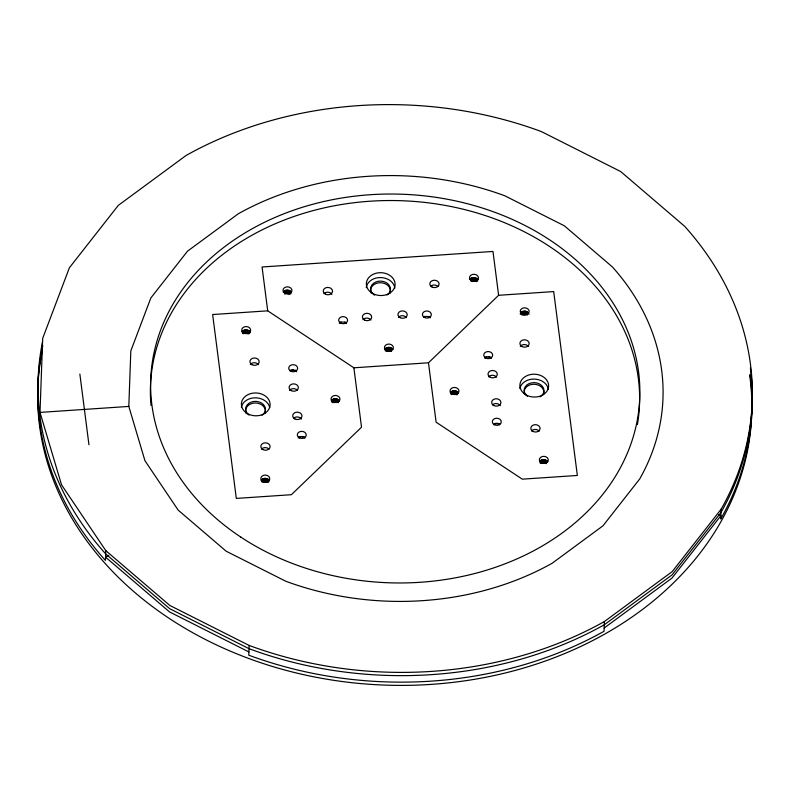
<?xml version="1.0" encoding="UTF-8"?>
<svg xmlns="http://www.w3.org/2000/svg" width="790" height="790" viewBox="0 0 790 790"><rect width="100%" height="100%" fill="white"/><g stroke="black" fill="none" stroke-linecap="round" stroke-linejoin="round"><path stroke-width="1.19" d="M721.112 509.234L672.191 571.614L604.409 621.523A357.208 283.768 2.2 0 1 249.156 645.44L169.801 605.436L105.801 550.65L61.531 484.813L40.004 412.41L42.68 338.377L69.392 267.761L118.303 205.37L186.094 155.462A357.208 283.768 2.2 0 1 541.338 131.555L620.703 171.558L684.703 226.345A357.208 283.768 2.2 0 1 721.112 509.234L720.737 518.99A357.208 283.768 2.2 0 0 750.125 374.341M128.81 406.425L130.824 350.908L150.851 297.949L187.536 251.151L238.383 213.725A267.909 212.826 2.2 0 1 504.82 195.792L564.337 225.792L612.339 266.882A267.909 212.826 2.2 0 1 639.643 479.046L602.958 525.834L552.121 563.27A267.909 212.826 2.2 0 1 285.684 581.203L226.157 551.203L178.165 510.113L144.955 460.728L128.81 406.425L40.004 412.41M105.801 550.65L105.426 560.406A357.208 283.768 2.2 0 1 42.788 345.803M242.51 333.252L242.599 331.079C244.762 329.094 248.791 329.499 250.233 332.165M243.448 330.457L243.32 333.706L245.483 333.084L248.751 333.903L248.88 330.654M244.347 333.281L244.466 330.032M245.483 333.084L245.601 329.835M246.648 333.123L246.766 329.874M247.764 333.41L247.882 330.161M249.591 333.508L249.68 331.346M249.156 645.44L248.781 655.196A357.208 283.768 2.2 0 0 604.034 631.279L604.409 621.523M261.628 481.762L261.717 479.589C263.88 477.614 267.909 478.009 269.351 480.675M262.478 481.14L262.557 478.967M262.438 482.226L263.465 481.791L263.584 478.543M263.465 481.791L264.591 481.594L264.719 478.345M267.998 479.175L267.869 482.423L265.756 481.643L265.884 478.394M266.872 481.92L267 478.671M268.709 482.028L268.798 479.856M284.736 290.72L284.607 293.979L286.77 293.357L290.039 294.176L290.167 290.927C288.014 289.545 284.706 289.871 283.274 292.132M285.634 293.554L285.763 290.295M286.77 293.357L286.898 290.098M287.935 293.396L288.054 290.147M289.051 293.683L289.179 290.424M290.888 293.781L290.967 291.609L290.167 290.927M331.83 402.14L331.909 399.967C334.081 397.982 338.11 398.387 339.542 401.053M332.758 399.345L332.63 402.594L337.073 402.298L337.202 399.049M333.656 402.169L333.785 398.92M334.792 401.972L334.911 398.723M335.957 402.011L336.076 398.762M338.061 402.801L338.189 399.543M385.234 350.75L385.313 348.578C387.485 346.593 391.514 346.998 392.946 349.664M386.162 347.956L386.034 351.204L390.477 350.908L390.606 347.659M387.06 350.78L387.189 347.531M388.196 350.582L388.325 347.333M389.361 350.632L389.49 347.373M391.465 351.412L391.593 348.153M450.833 394.121L450.922 391.959C453.085 389.974 457.114 390.379 458.556 393.045M451.762 391.336L451.643 394.585L453.796 393.963L457.074 394.783L457.193 391.534M452.67 394.161L452.788 390.912M453.796 393.963L453.924 390.714M454.961 394.003L455.089 390.754M456.077 394.289L456.205 391.03M471.156 280.341L471.245 278.169C473.487 276.954 476.765 277.527 478.029 279.877M471.117 281.428L472.144 281.003L472.262 277.744M472.144 281.003L473.279 280.796L473.398 277.547M476.676 278.376L476.548 281.625L474.444 280.845L474.563 277.596M475.56 281.122L475.679 277.873M477.387 281.23L477.476 279.058M521.035 314.499L521.114 312.336C523.454 310.115 528.322 310.914 529.014 314.321M521.963 311.704L521.835 314.963L526.278 314.657L526.397 311.408M522.862 314.538L522.99 311.28M523.997 314.341L524.116 311.082M525.162 314.381L525.281 311.132M527.266 315.161L527.394 311.912M540.143 463.019L540.232 460.847C542.394 458.862 546.423 459.267 547.865 461.933M541.081 460.224L540.952 463.473L545.396 463.177L545.515 459.928M541.98 463.049L542.098 459.8M543.115 462.851L543.234 459.602M544.28 462.891L544.399 459.642M546.384 463.681L546.512 460.422M520.166 313.995L521.114 312.336M241.987 331.859L242.599 331.079M261.105 480.369L261.717 479.589M331.296 400.747L331.909 399.967M384.7 349.358L385.313 348.578M469.783 279.571L471.245 278.169M450.31 392.739L450.922 391.959M539.619 461.627L540.232 460.847M428.476 362.788L498.618 295.292L553.691 291.589L577.352 475.462L522.289 479.165L436.12 422.196L428.476 362.788L353.881 367.804L267.711 310.835L212.648 314.538L236.309 498.411L291.382 494.708L361.524 427.212L353.881 367.804M604.162 628.03L671.944 578.122L720.865 515.732L718.564 514.883M108.744 555.36L105.554 557.148L169.544 611.934L248.909 651.938M473.279 280.796L474.444 280.845M264.591 481.594L265.756 481.643M290.967 291.609L291.52 292.438M498.618 295.292L492.98 251.447L262.063 266.99L267.711 310.835M79.859 374.055L88.954 444.78M370.619 291.273A9.915 7.87 2.2 0 1 380.82 282.741A9.915 7.87 2.2 0 1 390.24 292.093M389.924 293.13A9.915 7.87 2.2 0 1 389.697 293.633M371.033 292.863A9.915 7.87 2.2 0 1 370.846 292.34M340.204 322.142A6.251 4.967 2.2 0 1 341.004 321.905M344.786 321.965A6.251 4.967 2.2 0 1 345.576 322.221M423.944 316.514A6.251 4.967 2.2 0 1 424.329 316.375M428.921 316.444A6.251 4.967 2.2 0 1 430.056 316.928M398.506 317.284A4.641 3.693 2.2 0 1 406.435 317.62M323.999 293.574A4.641 3.693 2.2 0 1 331.889 294.334M430.57 286.405A4.641 3.693 2.2 0 1 437.966 286.513M366.234 287.708A14.378 11.425 2.2 0 1 380.484 277.557A14.378 11.425 2.2 0 1 394.842 288.024M362.975 319.674A4.641 3.693 2.2 0 1 370.905 320.009M423.726 317.234A4.463 3.545 2.2 0 1 430.224 317.856M339.374 323.387A4.463 3.545 2.2 0 1 346.484 323.495M373.532 294.453A9.915 7.87 2.2 0 1 373.7 283.195A9.915 7.87 2.2 0 1 387.86 283.778A9.915 7.87 2.2 0 1 387.051 295.016M374.549 295.174A9.915 7.87 2.2 0 1 374.026 294.828M150.999 405.379A244.683 194.38 2.2 0 1 402.791 200.769A244.683 194.38 2.2 0 1 637.402 424.586M750.372 367.834A357.208 283.768 2.2 0 1 720.984 512.483L672.073 574.873L604.281 624.781A357.208 283.768 2.2 0 1 249.028 648.689L169.672 608.685L105.672 553.899A357.208 283.768 2.2 0 1 42.551 341.626M749.68 375.23A357.208 283.768 2.2 0 1 385.974 685.147A357.208 283.768 2.2 0 1 42.186 351.382M245.73 412.074A9.915 7.87 2.2 0 1 255.16 402.999A9.915 7.87 2.2 0 1 265.351 411.827M265.124 412.884A9.915 7.87 2.2 0 1 264.936 413.397M246.273 413.634A9.915 7.87 2.2 0 1 246.046 413.121M289.476 390.457A4.641 3.693 2.2 0 1 297.405 390.349M298.847 436.88A6.251 4.967 2.2 0 1 300.467 436.495M302.165 436.475A6.251 4.967 2.2 0 1 304.594 437.117M290.256 370.204A6.251 4.967 2.2 0 1 290.651 370.076M291.885 369.819A6.251 4.967 2.2 0 1 293.584 369.799M295.233 370.145A6.251 4.967 2.2 0 1 296.013 370.441M250.311 364.555A4.641 3.693 2.2 0 1 254.36 362.728A4.641 3.693 2.2 0 1 258.409 364.674M261.401 449.204A4.641 3.693 2.2 0 1 268.985 449.115M241.365 407.235A14.378 11.425 2.2 0 1 255.496 397.824A14.378 11.425 2.2 0 1 269.726 407.541M293.465 418.325A4.641 3.693 2.2 0 1 301.365 419.085M290.049 370.925A4.463 3.545 2.2 0 1 296.714 371.754M298.205 437.937A4.463 3.545 2.2 0 1 304.93 438.035M248.08 414.316A9.915 7.87 2.2 0 1 249.048 403.216A9.915 7.87 2.2 0 1 263.031 404.184A9.915 7.87 2.2 0 1 262.063 415.283M249.038 415.096A9.915 7.87 2.2 0 1 248.544 414.72M524.155 391.188A9.915 7.87 2.2 0 1 536.025 384.444A9.915 7.87 2.2 0 1 543.451 394.654M524.382 393.854A9.915 7.87 2.2 0 1 524.145 392.798M485.297 357.08A6.251 4.967 2.2 0 1 486.916 356.695M488.615 356.665A6.251 4.967 2.2 0 1 491.044 357.317M495.083 423.43A6.251 4.967 2.2 0 1 498.036 423.47M499.24 423.835A6.251 4.967 2.2 0 1 499.626 423.993M531.394 431.034A4.641 3.693 2.2 0 1 539.155 431.152M520.304 346.385A4.641 3.693 2.2 0 1 524.353 344.559A4.641 3.693 2.2 0 1 528.401 346.504M519.879 388.492A14.378 11.425 2.2 0 1 534.484 379.091A14.378 11.425 2.2 0 1 548.369 389.539M488.585 376.85A4.641 3.693 2.2 0 1 496.515 377.176M492.407 404.934A4.641 3.693 2.2 0 1 500.297 405.695M493.444 424.645A4.463 3.545 2.2 0 1 499.754 424.734M484.655 358.137A4.463 3.545 2.2 0 1 491.38 358.235M527.552 396.343A9.915 7.87 2.2 0 1 526.752 385.086A9.915 7.87 2.2 0 1 540.923 384.908A9.915 7.87 2.2 0 1 541.071 396.175M540.577 396.531A9.915 7.87 2.2 0 1 540.054 396.866M400.105 317.689A4.641 3.693 2.2 0 0 407.206 314.785A4.641 3.693 2.2 0 0 400.382 311.309A4.641 3.693 2.2 0 0 400.105 317.689M431.992 287.017A4.641 3.693 2.2 0 0 439.092 284.114A4.641 3.693 2.2 0 0 432.268 280.628A4.641 3.693 2.2 0 0 431.992 287.017M325.421 294.186A4.641 3.693 2.2 0 0 332.521 291.283A4.641 3.693 2.2 0 0 325.697 287.807A4.641 3.693 2.2 0 0 325.421 294.186M372.396 293.307A14.378 11.425 2.2 0 0 395.04 285.387A14.378 11.425 2.2 0 0 374.746 273.636A14.378 11.425 2.2 0 0 372.396 293.307M364.585 320.078A4.641 3.693 2.2 0 0 371.685 317.185A4.641 3.693 2.2 0 0 364.862 313.699A4.641 3.693 2.2 0 0 364.585 320.078M424.507 317.511A4.463 3.545 2.2 0 0 431.33 314.716A4.463 3.545 2.2 0 0 424.773 311.369A4.463 3.545 2.2 0 0 424.507 317.511M340.776 323.14A4.463 3.545 2.2 0 0 347.6 320.355A4.463 3.545 2.2 0 0 341.043 317.007A4.463 3.545 2.2 0 0 340.776 323.14M284.657 293.1A4.463 3.545 2.2 0 0 291.885 291.016A4.463 3.545 2.2 0 0 285.881 287.047A4.463 3.545 2.2 0 0 284.657 293.1M386.083 350.326A4.463 3.545 2.2 0 0 393.311 348.242A4.463 3.545 2.2 0 0 387.307 344.282A4.463 3.545 2.2 0 0 386.083 350.326M471.166 280.549A4.463 3.545 2.2 0 0 478.385 278.455A4.463 3.545 2.2 0 0 472.39 274.495A4.463 3.545 2.2 0 0 471.166 280.549M240.812 537.101A244.683 194.38 2.2 0 0 636.76 422.828A244.683 194.38 2.2 0 0 308.179 205.558A244.683 194.38 2.2 0 0 240.812 537.101M291.253 390.645A4.641 3.693 2.2 0 0 298.353 387.742A4.641 3.693 2.2 0 0 291.53 384.266A4.641 3.693 2.2 0 0 291.253 390.645M252.089 364.753A4.641 3.693 2.2 0 0 259.179 361.85A4.641 3.693 2.2 0 0 252.366 358.364A4.641 3.693 2.2 0 0 252.089 364.753M263.011 449.619A4.641 3.693 2.2 0 0 270.111 446.715A4.641 3.693 2.2 0 0 263.287 443.229A4.641 3.693 2.2 0 0 263.011 449.619M247.418 413.565A14.378 11.425 2.2 0 0 270.052 405.655A14.378 11.425 2.2 0 0 249.758 393.904A14.378 11.425 2.2 0 0 247.418 413.565M294.887 418.937A4.641 3.693 2.2 0 0 301.987 416.034A4.641 3.693 2.2 0 0 295.174 412.548A4.641 3.693 2.2 0 0 294.887 418.937M290.829 371.201A4.463 3.545 2.2 0 0 297.652 368.407A4.463 3.545 2.2 0 0 291.095 365.059A4.463 3.545 2.2 0 0 290.829 371.201M299.41 437.877A4.463 3.545 2.2 0 0 306.234 435.083A4.463 3.545 2.2 0 0 299.677 431.735A4.463 3.545 2.2 0 0 299.41 437.877M262.478 481.347A4.463 3.545 2.2 0 0 269.706 479.254A4.463 3.545 2.2 0 0 263.712 475.294A4.463 3.545 2.2 0 0 262.478 481.347M332.679 401.715A4.463 3.545 2.2 0 0 339.907 399.631A4.463 3.545 2.2 0 0 333.903 395.672A4.463 3.545 2.2 0 0 332.679 401.715M243.369 332.827A4.463 3.545 2.2 0 0 250.588 330.743A4.463 3.545 2.2 0 0 244.594 326.774A4.463 3.545 2.2 0 0 243.369 332.827M493.829 405.547A4.641 3.693 2.2 0 0 500.929 402.643A4.641 3.693 2.2 0 0 494.106 399.157A4.641 3.693 2.2 0 0 493.829 405.547M533.003 431.439A4.641 3.693 2.2 0 0 540.093 428.536A4.641 3.693 2.2 0 0 533.28 425.06A4.641 3.693 2.2 0 0 533.003 431.439M522.072 346.573A4.641 3.693 2.2 0 0 529.172 343.67A4.641 3.693 2.2 0 0 522.348 340.194A4.641 3.693 2.2 0 0 522.072 346.573M525.933 394.822A14.378 11.425 2.2 0 0 548.566 386.903A14.378 11.425 2.2 0 0 528.273 375.151A14.378 11.425 2.2 0 0 525.933 394.822M490.195 377.255A4.641 3.693 2.2 0 0 497.285 374.351A4.641 3.693 2.2 0 0 490.472 370.875A4.641 3.693 2.2 0 0 490.195 377.255M494.441 424.753A4.463 3.545 2.2 0 0 501.265 421.959A4.463 3.545 2.2 0 0 494.708 418.611A4.463 3.545 2.2 0 0 494.441 424.753M485.86 358.077A4.463 3.545 2.2 0 0 492.684 355.283A4.463 3.545 2.2 0 0 486.127 351.935A4.463 3.545 2.2 0 0 485.86 358.077M521.884 314.084A4.463 3.545 2.2 0 0 529.102 312.001A4.463 3.545 2.2 0 0 523.108 308.031A4.463 3.545 2.2 0 0 521.884 314.084M451.683 393.706A4.463 3.545 2.2 0 0 458.911 391.623A4.463 3.545 2.2 0 0 452.917 387.653A4.463 3.545 2.2 0 0 451.683 393.706M541.002 462.594A4.463 3.545 2.2 0 0 548.221 460.511A4.463 3.545 2.2 0 0 542.226 456.551A4.463 3.545 2.2 0 0 541.002 462.594"/></g></svg>
